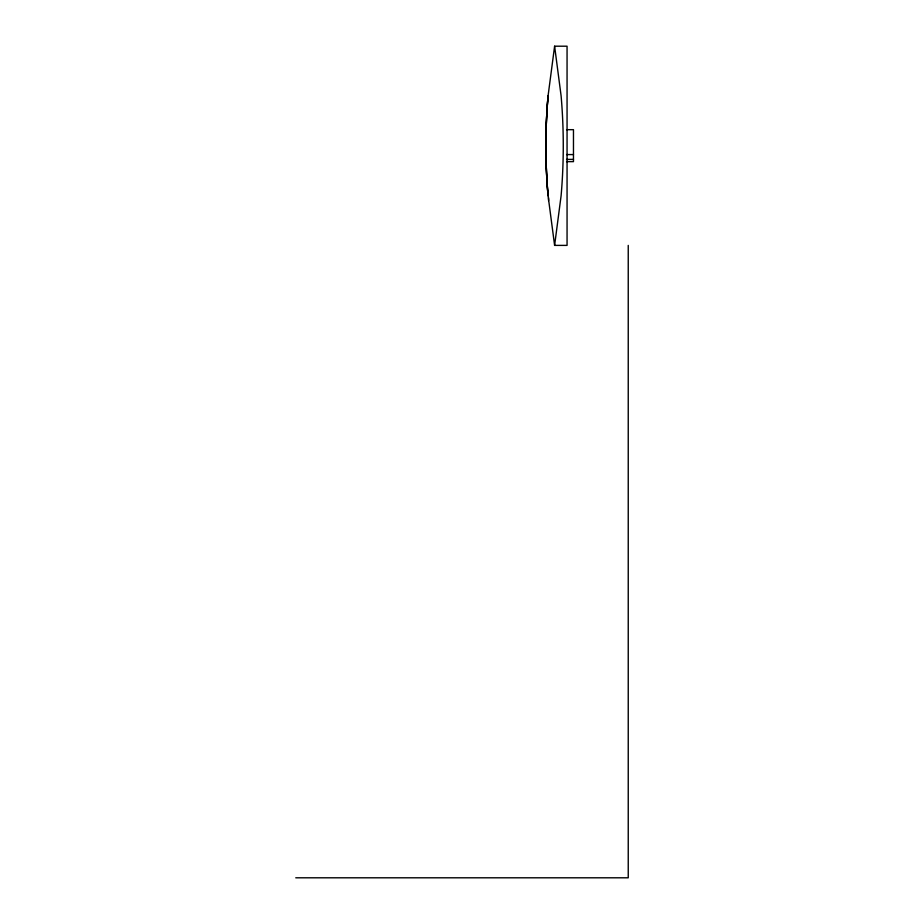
<?xml version="1.0" encoding="UTF-8"?>
<svg xmlns="http://www.w3.org/2000/svg" width="924" height="924" viewBox="0 0 924 924"><rect width="100%" height="100%" fill="white"/><g stroke="black" fill="none" stroke-linecap="round" stroke-linejoin="round"><path stroke-width="1.39" d="M554.608 245.391L561.099 195.784A408.119 287.503 -90 0 0 561.099 95.807L554.608 46.2L567.059 46.2L567.059 245.391L554.608 245.391L548.082 195.784A405.093 285.366 90 0 1 548.082 95.807L554.608 46.2M566.551 129.672L573.469 129.672L573.469 161.642L566.551 161.642M566.551 154.574L573.469 154.574M566.551 159.39L573.469 159.39M295.761 877.8L628.239 877.8L628.239 245.391M548.567 197.69L548.567 200.566M548.082 95.807A573.457 573.457 0 0 0 548.082 195.784A405.093 285.366 -90 0 1 548.082 95.807"/></g></svg>
